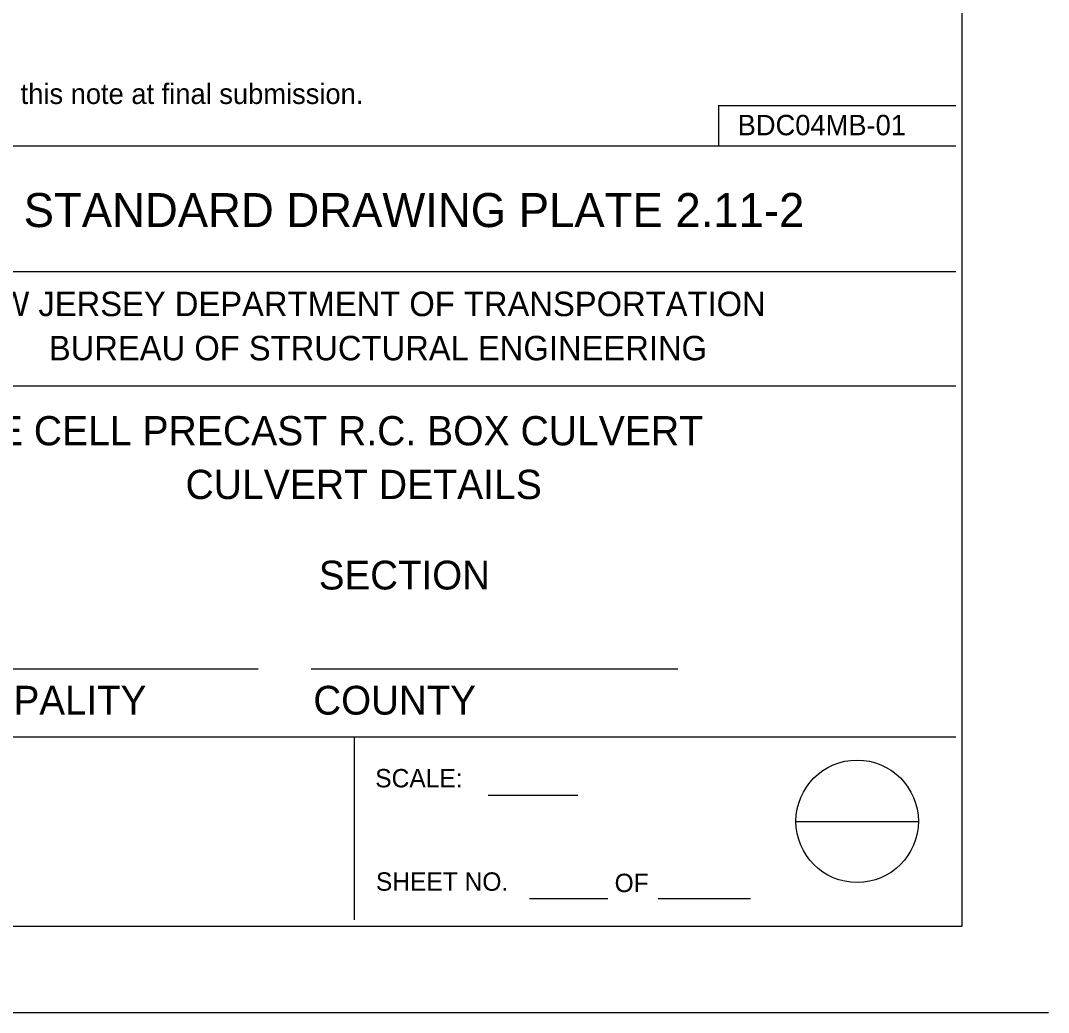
# Model space of a CAD drawing. Extents: x 499999.87 to 500002.82, y 499999.96 to 500001.79.
# Drawn here: x 500002.3289 to 500002.8248, y 499999.9583 to 500000.4369 of the extents above; entities that cross this region are included whole.
import ezdxf

# ---------------------------------------------------------------- set-up
doc = ezdxf.new("R2010")
doc.units = 0
for name, color, linetype in [('1', 7, 'Continuous'), ('2', 7, 'Continuous'), ('40', 7, 'Continuous'), ('53', 7, 'Continuous')]:
    doc.layers.add(name, color=color, linetype=linetype)

msp = doc.modelspace()

# ---------------------------------------------------------------- linework, layer by layer
at = {"layer": '1'}
for p, q in [((500002.78314, 500000), (500002.78314, 500001.75)), ((500002.78314, 500000), (500002.78314, 500001.75)), ((500002.78018, 500000.37631), (500002.24738, 500000.37631)), ((500002.78018, 500000.31562), (500002.24738, 500000.31562)), ((500002.78018, 500000.2605), (500002.24738, 500000.2605)), ((500002.44357, 500000.12402), (500002.25755, 500000.12402)), ((500002.646, 500000.12402), (500002.46916, 500000.12402)), ((500002.78018, 500000.09121), (500002.24738, 500000.09121)), ((500002.48983, 500000.09121), (500002.48983, 500000.00295)), ((500002.59777, 500000.06299), (500002.55446, 500000.06299)), ((500002.70308, 500000.05052), (500002.76214, 500000.05052)), ((500002.6122, 500000.01312), (500002.57448, 500000.01312)), ((500002.6811, 500000.01312), (500002.63648, 500000.01312)), ((500000.03314, 500000), (500002.78314, 500000)), ((499999.86647, 499999.95833), (500002.8248, 499999.95833))]:
    msp.add_line(p, q, dxfattribs=at)
msp.add_circle((500002.73251, 500000.05057), 0.02953, dxfattribs=at)
at = {"layer": '40'}
for p, q in [((500002.66577, 500000.37607), (500002.66577, 500000.39608)), ((500002.66568, 500000.396), (500002.78018, 500000.396))]:
    msp.add_line(p, q, dxfattribs=at)

# ---------------------------------------------------------------- texts
at = {"layer": '1'}
for s, height, p in [('NEW JERSEY DEPARTMENT OF TRANSPORTATION', 0.0118071, (500002.29626, 500000.29429)), ('BUREAU OF STRUCTURAL ENGINEERING', 0.0118071, (500002.34252, 500000.27297)), ('SECTION', 0.013894, (500002.47277, 500000.1624)), ('MUNICIPALITY', 0.0138898, (500002.25951, 500000.10203)), ('COUNTY', 0.013894, (500002.47014, 500000.10203)), ('SCALE:', 0.008858, (500002.5, 500000.06693)), ('SHEET NO.', 0.008858, (500002.50033, 500000.01706)), ('OF', 0.008858, (500002.61549, 500000.0164))]:
    msp.add_text(s, height=height, dxfattribs=at).set_placement(p)
at = {"layer": '2'}
for s, height, p in [('Remove this note at final submission.', 0.0098425, (500002.27625, 500000.39665)), ('STANDARD DRAWING PLATE 2.11-2', 0.0164035, (500002.33038, 500000.33727)), ('SINGLE CELL PRECAST R.C. BOX CULVERT', 0.0141083, (500002.26083, 500000.23196)), ('CULVERT DETAILS', 0.0141083, (500002.40846, 500000.20604))]:
    msp.add_text(s, height=height, dxfattribs=at).set_placement(p)
at = {"layer": '53'}
msp.add_text('BDC04MB-01', height=0.009843, dxfattribs=at).set_placement((500002.67487, 500000.38156))

doc.saveas('drawing.dxf')
